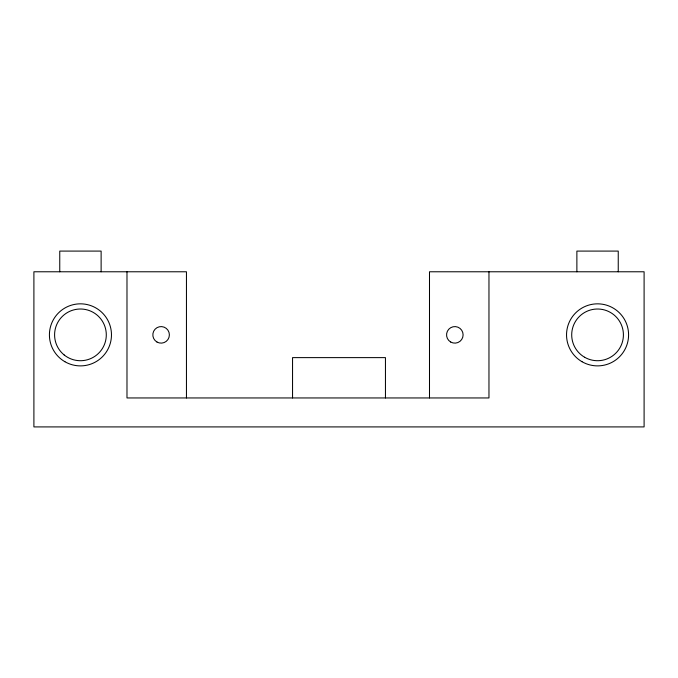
<?xml version="1.0" encoding="UTF-8"?>
<svg xmlns="http://www.w3.org/2000/svg" width="678" height="678" viewBox="0 0 678 678"><rect width="100%" height="100%" fill="white"/><g stroke="black" fill="none" stroke-linecap="round" stroke-linejoin="round"><path stroke-width="1.02" d="M618.243 271.776L618.243 251.089L576.876 251.089L576.876 271.776M488.965 271.776L488.965 397.952L126.981 397.952L126.981 271.776M429.496 397.952L429.496 271.776L644.1 271.776L644.1 426.911L33.9 426.911L33.9 271.776L186.45 271.776L186.45 397.952M385.451 397.952L385.451 357.62L292.549 357.62L292.549 397.952M101.124 271.776L101.124 251.089L59.757 251.089L59.757 271.776M156.974 342.026A8.272 8.272 0 0 0 169.381 334.864A8.272 8.272 0 0 0 156.974 327.694A8.272 8.272 0 0 0 156.974 342.026M64.173 354.958A25.857 25.857 0 0 0 105.98 338.907A25.857 25.857 0 0 0 71.173 310.727A25.857 25.857 0 0 0 64.173 354.958M584.631 357.255A25.857 25.857 0 0 0 623.413 334.864A25.857 25.857 0 0 0 584.631 312.473A25.857 25.857 0 0 0 584.631 357.255M450.7 342.026A8.272 8.272 0 0 0 463.108 334.864A8.272 8.272 0 0 0 450.7 327.694A8.272 8.272 0 0 0 450.7 342.026M64.927 361.73A31.027 31.027 0 0 0 111.472 334.864A31.027 31.027 0 0 0 64.927 307.99A31.027 31.027 0 0 0 64.927 361.73M582.046 361.73A31.027 31.027 0 0 0 628.582 334.864A31.027 31.027 0 0 0 582.046 307.99A31.027 31.027 0 0 0 582.046 361.73"/></g></svg>
